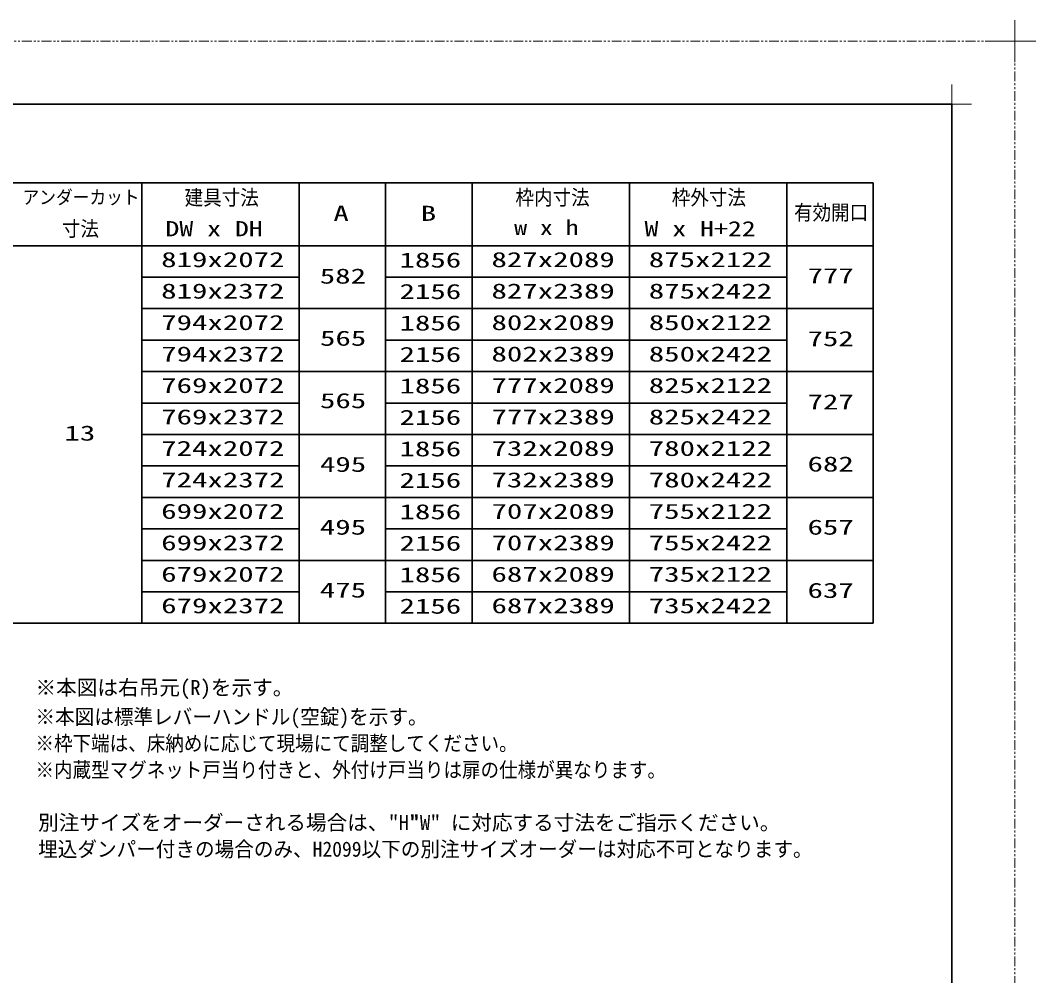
# Model space of a CAD drawing. Units: millimetres, scale not verified. Extents: x -1306 to 1306, y -607 to 607.
# Drawn here: x -245 to 400, y 0 to 607 of the extents above; entities that cross this region are included whole.
import ezdxf
from ezdxf.enums import TextEntityAlignment as Align

# ---------------------------------------------------------------- set-up
doc = ezdxf.new("R2010")
doc.units = ezdxf.units.MM
doc.header["$LTSCALE"] = 5
doc.linetypes.add('USER1', pattern=[2.5, 1.25, -0.25, 0.25, -0.25, 0.25, -0.25])
for name, color, linetype, lineweight in [('0-1_線(黄)', 2, 'Continuous', 15), ('0-3_陰線', 4, 'USER1', 9), ('0-D_線(白)', 7, 'Continuous', 30), ('1-4_DEFPOINTS', 7, 'Continuous', 5), ('1-6_図面枠', 7, 'Continuous', 35), ('1-7_一般', 7, 'Continuous', 5)]:
    doc.layers.add(name, color=color, linetype=linetype, lineweight=lineweight)
doc.styles.add('ＭＳ ゴシック', font='')
doc.styles.get('ＭＳ ゴシック').set_extended_font_data('MS Gothic')

# ---------------------------------------------------------------- blocks, each defined once
blk = doc.blocks.new('グループ-13-1')
at = {"layer": '1-7_一般'}
for p, q in [((62041.6, -14029.5), (62041.6, -13365.5)), ((61709.6, -13697.5), (62373.6, -13697.5))]:
    blk.add_line(p, q, dxfattribs=at)

msp = doc.modelspace()

# ---------------------------------------------------------------- linework, layer by layer
at = {"layer": '0-3_陰線'}
for p, q in [((387.036, 594), (-1292.964, 594)), ((387.036, -594), (387.036, 594))]:
    msp.add_line(p, q, dxfattribs=at)
at = {"layer": '0-D_線(白)'}
for p, q in [((-357.964, 504), (297.036, 504)), ((-167.964, 504), (-167.964, 224)), ((-67.964, 504), (-67.964, 224)), ((-12.964, 504), (-12.964, 224)), ((42.036, 504), (42.036, 224)), ((142.036, 504), (142.036, 224)), ((242.036, 504), (242.036, 224)), ((297.036, 504), (297.036, 224)), ((-357.964, 464), (297.036, 464)), ((-167.964, 444), (-67.964, 444)), ((-12.964, 444), (242.036, 444)), ((-167.964, 404), (-67.964, 404)), ((-12.964, 404), (242.036, 404)), ((-167.964, 364), (-67.964, 364)), ((-12.964, 364), (242.036, 364)), ((-167.964, 324), (-67.964, 324)), ((-12.964, 324), (242.036, 324)), ((-167.964, 284), (-67.964, 284)), ((-12.964, 284), (242.036, 284)), ((-167.964, 244), (-67.964, 244)), ((-12.964, 244), (242.036, 244))]:
    msp.add_line(p, q, dxfattribs=at)
for points in [[(-167.964, 424), (-67.964, 424), (297.036, 424)], [(-167.964, 384), (-67.964, 384), (297.036, 384)], [(-167.964, 344), (-67.964, 344), (297.036, 344)], [(-167.964, 304), (-67.964, 304), (297.036, 304)], [(-167.964, 264), (-67.964, 264), (297.036, 264)], [(-357.964, 224), (-67.964, 224), (297.036, 224)]]:
    msp.add_lwpolyline(points, dxfattribs=at)
at = {"layer": '1-4_DEFPOINTS'}
for p, q in [((347.036, 541.55), (347.036, 566.45)), ((334.586, 554), (359.486, 554))]:
    msp.add_line(p, q, dxfattribs=at)
at = {"layer": '1-6_図面枠'}
msp.add_lwpolyline([(-1252.964, -554), (347.036, -554), (347.036, 554), (-1252.964, 554)], close=True, dxfattribs=at)

# ---------------------------------------------------------------- block references
at = {"layer": '0-3_陰線', "xscale": 0.04, "yscale": 0.04}
msp.add_blockref('グループ-13-1', (-2094.629, 1141.9), dxfattribs=at)

# ---------------------------------------------------------------- texts
at = {"layer": '0-1_線(黄)', "style": 'ＭＳ ゴシック'}
for s, height, width, p in [('アンダーカット', 8.659, 0.9, (-243.853, 487.895)), ('建具寸法', 9.604, 0.9, (-140.772, 486.927)), ('枠内寸法', 9.604, 0.9, (69.562, 487.002)), ('枠外寸法', 9.604, 0.9, (168.954, 487.002)), ('有効開口', 9.604, 0.9, (246.675, 477.449)), ('A', 9.604, 1.5, (-46.183, 476.91)), ('B', 9.604, 1.5, (9.355, 476.91)), ('寸法', 9.604, 0.9, (-218.813, 467.122)), ('DW x DH', 9.621, 1.35, (-152.982, 467.122)), ('w x h', 9.621, 1.25, (68.747, 467.877)), ('W x H+22', 9.621, 1.35, (151.616, 467.122)), ('819x2072', 9.604, 1.5, (-155.685, 447.491)), ('1856', 9.604, 1.5, (-4.141, 447.218)), ('827x2089', 9.604, 1.5, (54.315, 447.491)), ('875x2122', 9.604, 1.5, (154.315, 447.491)), ('582', 9.604, 1.5, (-54.86, 437.013)), ('777', 9.604, 1.5, (255.257, 437.277)), ('819x2372', 9.604, 1.5, (-155.685, 427.491)), ('2156', 9.604, 1.5, (-4.141, 427.218)), ('827x2389', 9.604, 1.5, (54.315, 427.491)), ('875x2422', 9.604, 1.5, (154.315, 427.491)), ('794x2072', 9.604, 1.5, (-155.685, 407.491)), ('802x2089', 9.604, 1.5, (54.315, 407.491)), ('850x2122', 9.604, 1.5, (154.315, 407.491)), ('1856', 9.604, 1.5, (-4.141, 407.218)), ('565', 9.604, 1.5, (-54.718, 397.52)), ('752', 9.604, 1.5, (255.257, 397.251)), ('794x2372', 9.604, 1.5, (-155.685, 387.491)), ('2156', 9.604, 1.5, (-4.141, 387.218)), ('802x2389', 9.604, 1.5, (54.315, 387.491)), ('850x2422', 9.604, 1.5, (154.315, 387.491)), ('769x2072', 9.604, 1.5, (-155.685, 367.491)), ('1856', 9.604, 1.5, (-4.141, 367.218)), ('777x2089', 9.604, 1.5, (54.315, 367.491)), ('825x2122', 9.604, 1.5, (154.315, 367.491)), ('565', 9.604, 1.5, (-54.718, 357.854)), ('727', 9.604, 1.5, (255.257, 357.032)), ('769x2372', 9.604, 1.5, (-155.685, 347.491)), ('2156', 9.604, 1.5, (-4.141, 347.218)), ('777x2389', 9.604, 1.5, (54.315, 347.491)), ('825x2422', 9.604, 1.5, (154.315, 347.491)), ('13', 9.604, 1.5, (-217.184, 337.223)), ('724x2072', 9.604, 1.5, (-155.685, 327.491)), ('1856', 9.604, 1.5, (-4.141, 327.218)), ('732x2089', 9.604, 1.5, (54.315, 327.491)), ('780x2122', 9.604, 1.5, (154.315, 327.491)), ('495', 9.604, 1.5, (-54.718, 317.38)), ('682', 9.604, 1.5, (255.257, 317.553)), ('724x2372', 9.604, 1.5, (-155.685, 307.491)), ('2156', 9.604, 1.5, (-4.141, 307.218)), ('732x2389', 9.604, 1.5, (54.315, 307.491)), ('780x2422', 9.604, 1.5, (154.315, 307.491)), ('699x2072', 9.604, 1.5, (-155.685, 287.491)), ('1856', 9.604, 1.5, (-4.141, 287.218)), ('707x2089', 9.604, 1.5, (54.315, 287.491)), ('755x2122', 9.604, 1.5, (154.315, 287.491)), ('495', 9.604, 1.5, (-54.812, 277.443)), ('657', 9.604, 1.5, (255.257, 277.428)), ('699x2372', 9.604, 1.5, (-155.685, 267.491)), ('2156', 9.604, 1.5, (-4.141, 267.218)), ('707x2389', 9.604, 1.5, (54.315, 267.491)), ('755x2422', 9.604, 1.5, (154.315, 267.491)), ('679x2072', 9.604, 1.5, (-155.685, 247.491)), ('1856', 9.604, 1.5, (-4.141, 247.218)), ('687x2089', 9.604, 1.5, (54.315, 247.491)), ('735x2122', 9.604, 1.5, (154.315, 247.491)), ('475', 9.604, 1.5, (-54.812, 237.477)), ('637', 9.604, 1.5, (255.257, 237.233)), ('679x2372', 9.604, 1.5, (-155.685, 227.491)), ('2156', 9.604, 1.5, (-4.141, 227.218)), ('687x2389', 9.604, 1.5, (54.315, 227.491)), ('735x2422', 9.604, 1.5, (154.315, 227.491)), ('※本図は標準レバーハンドル(空錠)を示す。', 9.621, 0.95, (-235.607, 156.875)), ('※枠下端は、床納めに応じて現場にて調整してください。', 9.604, 0.9, (-235.607, 140.026)), ('※内蔵型マグネット戸当り付きと、外付け戸当りは扉の仕様が異なります。', 9.604, 0.9, (-235.607, 123.158)), ('埋込ダンパー付きの場合のみ、H2099以下の別注サイズオーダーは対応不可となります。', 9.621, 0.95, (-233.915, 72.758))]:
    msp.add_text(s, height=height, dxfattribs=dict(at, width=width)).set_placement(p, align=Align.BOTTOM_LEFT)
for s, height, p in [('※本図は右吊元(R)を示す。', 9.621, (-235.607, 175.446)), ('別注サイズをオーダーされる場合は、"H"', 9.604, (-233.915, 89.625)), ('"W" に対応する寸法をご指示ください。', 9.604, (2.277, 89.625))]:
    msp.add_text(s, height=height, dxfattribs=at).set_placement(p, align=Align.BOTTOM_LEFT)

doc.saveas('drawing.dxf')
